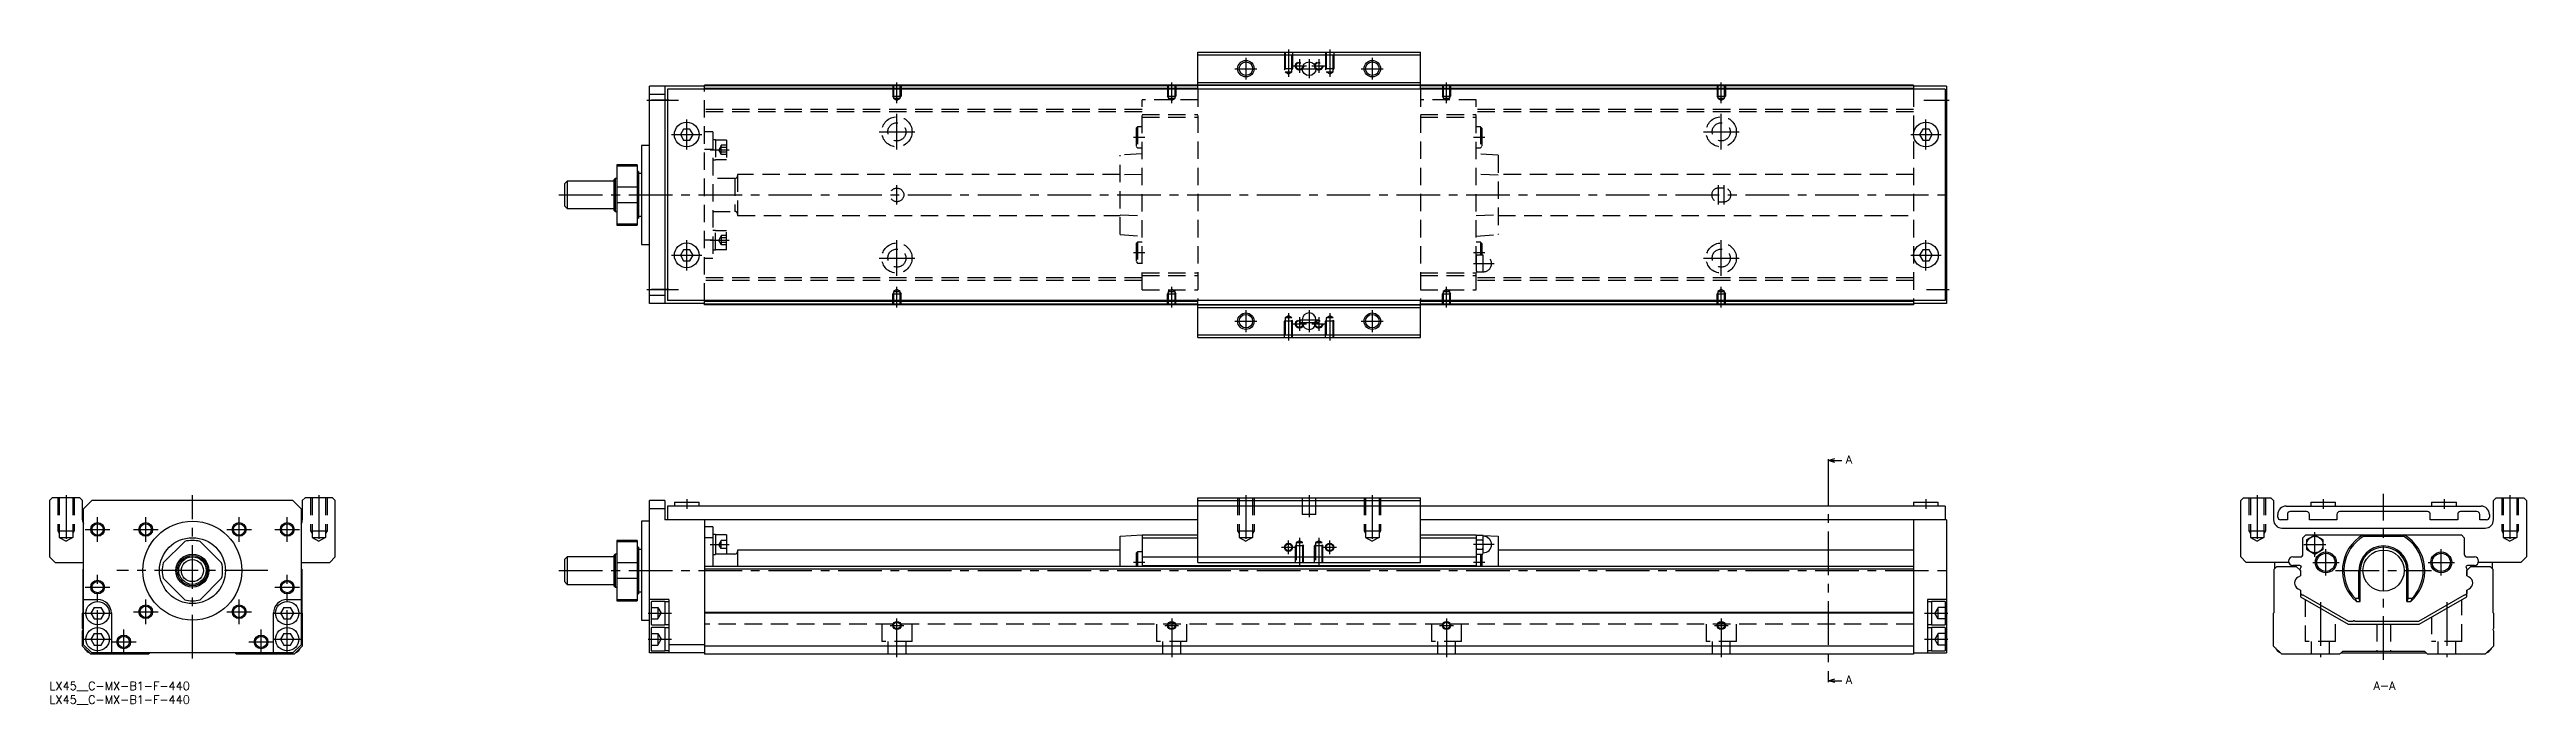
# Model space of a CAD drawing. Extents: x 0 to 901, y -8 to 230.
import ezdxf

# ---------------------------------------------------------------- set-up
doc = ezdxf.new("R2010")
doc.units = 0
doc.header["$LTSCALE"] = 0.5
doc.linetypes.add('CENTER', pattern=[50.8, 31.75, -6.35, 6.35, -6.35])
doc.linetypes.add('DASHED', pattern=[19.05, 12.7, -6.35])
for name, color, linetype in [('MSM_CENTER', 1, 'CENTER'), ('MSM_CONTINUOUS', 7, 'CONTINUOUS'), ('MSM_DASHED', 4, 'DASHED'), ('MSM_NARROW', 5, 'CONTINUOUS'), ('MSM_PART_NUMBER', 7, 'CONTINUOUS')]:
    doc.layers.add(name, color=color, linetype=linetype)
doc.styles.get("Standard").update_dxf_attribs({"font": 'txt.shx', "height": 3, "bigfont": 'bigfont.shx'})

# ---------------------------------------------------------------- blocks, each defined once
blk = doc.blocks.new('*U2')
at = {"layer": 'MSM_PART_NUMBER'}
blk.add_text('LX45__C-MX-B1-F-440', height=3, dxfattribs=at).set_placement((0, -3))
blk = doc.blocks.new('*U3')
at = {"layer": 'MSM_PART_NUMBER'}
blk.add_text('LX45__C-MX-B1-F-440', height=3, dxfattribs=at).set_placement((0, -8))

msp = doc.modelspace()

# ---------------------------------------------------------------- linework, layer by layer
at = {"layer": 'MSM_CENTER'}
for p, q in [((435.4, 227.38), (435.4, 219.38)), ((450.9, 230.38), (450.9, 220.47)), ((454.9, 226.88), (454.9, 221.88)), ((458.4, 226.88), (458.4, 219.88)), ((461.9, 226.88), (461.9, 221.88)), ((465.9, 230.38), (465.9, 220.47)), ((481.4, 227.38), (481.4, 219.38)), ((308.4, 210.87), (308.4, 218.38)), ((408.4, 210.87), (408.4, 218.38)), ((431.4, 223.38), (439.4, 223.38)), ((452.4, 224.38), (457.4, 224.38)), ((454.9, 223.38), (461.9, 223.38)), ((459.4, 224.38), (464.4, 224.38)), ((477.4, 223.38), (485.4, 223.38)), ((508.4, 210.87), (508.4, 218.38)), ((608.4, 210.87), (608.4, 218.38)), ((217.4, 211.88), (228.9, 211.88)), ((682.07, 211.88), (691.4, 211.88)), ((226.4, 199.38), (237.4, 199.38)), ((231.9, 193.88), (231.9, 204.88)), ((301.9, 200.38), (314.9, 200.38)), ((308.4, 193.88), (308.4, 206.88)), ((394.5, 198.38), (398.6, 198.38)), ((518.2, 198.38), (522.3, 198.38)), ((601.9, 200.38), (614.9, 200.38)), ((608.4, 193.88), (608.4, 206.88)), ((677.4, 199.38), (688.4, 199.38)), ((682.9, 193.88), (682.9, 204.88)), ((240.4, 193.83), (247.4, 193.83)), ((308.4, 173.88), (308.4, 180.88)), ((607.4, 173.88), (607.4, 180.88)), ((609.4, 173.88), (609.4, 180.88)), ((185.4, 177.38), (692.4, 177.38)), ((226.4, 155.38), (237.4, 155.38)), ((231.9, 149.88), (231.9, 160.88)), ((240.4, 160.92), (247.4, 160.92)), ((301.9, 154.38), (314.9, 154.38)), ((308.4, 147.88), (308.4, 160.88)), ((394.5, 156.38), (398.6, 156.38)), ((518.2, 156.38), (522.3, 156.38)), ((601.9, 154.38), (614.9, 154.38)), ((608.4, 147.88), (608.4, 160.88)), ((677.4, 155.38), (688.4, 155.38)), ((682.9, 149.88), (682.9, 160.88)), ((518.2, 152.38), (525.8, 152.38)), ((217.4, 142.88), (228.9, 142.88)), ((308.4, 136.38), (308.4, 143.89)), ((408.4, 136.38), (408.4, 143.89)), ((435.4, 135.38), (435.4, 127.38)), ((458.4, 135.38), (458.4, 127.38)), ((481.4, 135.38), (481.4, 127.38)), ((508.4, 136.38), (508.4, 143.89)), ((608.4, 136.38), (608.4, 143.89)), ((683.07, 142.88), (691.4, 142.88)), ((431.4, 131.38), (439.4, 131.38)), ((450.9, 134.29), (450.9, 124.38)), ((452.4, 130.38), (457.4, 130.38)), ((454.9, 132.88), (454.9, 127.88)), ((454.9, 131.88), (461.9, 131.88)), ((454.9, 130.88), (461.9, 130.88)), ((459.4, 130.38), (464.4, 130.38)), ((461.9, 132.88), (461.9, 127.88)), ((465.9, 134.29), (465.9, 124.38)), ((477.4, 131.38), (485.4, 131.38)), ((647.27, 80.12), (647.27, 0.88)), ((6, 68), (6, 50.25)), ((52, 8.5), (52, 68)), ((98, 68), (98, 50.25)), ((231.9, 66.5), (231.9, 63)), ((435.4, 68), (435.4, 50.18)), ((458.4, 68), (458.4, 60)), ((481.4, 68), (481.4, 50.18)), ((682.9, 66.5), (682.9, 63)), ((803.44, 68), (803.44, 50.18)), ((827.44, 66.5), (827.44, 63)), ((849.44, 8), (849.44, 68.5)), ((871.44, 66.5), (871.44, 63)), ((895.44, 68), (895.44, 50.18)), ((13, 55.5), (22, 55.5)), ((17.5, 51), (17.5, 60)), ((30.5, 55.5), (39.5, 55.5)), ((35, 51), (35, 60)), ((64.5, 55.5), (73.5, 55.5)), ((69, 51), (69, 60)), ((82, 55.5), (91, 55.5)), ((86.5, 51), (86.5, 60)), ((824.44, 45.54), (824.44, 54.46)), ((240.4, 50), (247.4, 50)), ((448.4, 49), (453.4, 49)), ((450.9, 46.5), (450.9, 51.5)), ((454.9, 52.41), (454.9, 42.5)), ((461.9, 52.41), (461.9, 42.5)), ((463.4, 49), (468.4, 49)), ((465.9, 46.5), (465.9, 51.5)), ((525.8, 50), (518.2, 50)), ((820.44, 50), (828.44, 50)), ((828.44, 38.7), (828.44, 48.3)), ((870.44, 38.7), (870.44, 48.3)), ((17.5, 10.25), (17.5, 39)), ((79.5, 40.5), (24.5, 40.5)), ((86.5, 10.25), (86.5, 39)), ((185.4, 40.5), (692.4, 40.5)), ((398.6, 43.5), (394.5, 43.5)), ((522.3, 43.5), (518.2, 43.5)), ((823.64, 43.5), (833.24, 43.5)), ((831.94, 40.5), (866.94, 40.5)), ((865.64, 43.5), (875.24, 43.5)), ((13, 34.5), (22, 34.5)), ((35, 21), (35, 30)), ((69, 21), (69, 30)), ((82, 34.5), (91, 34.5)), ((826.44, 28.97), (826.44, 9)), ((872.44, 28.97), (872.44, 9)), ((12.25, 25), (22.75, 25)), ((27, 10), (27, 19)), ((30.5, 25.5), (39.5, 25.5)), ((64.5, 25.5), (73.5, 25.5)), ((77, 10), (77, 19)), ((81.25, 25), (91.75, 25)), ((217.9, 25), (226.4, 25)), ((305.9, 20.5), (310.9, 20.5)), ((308.4, 9), (308.4, 23)), ((405.9, 20.5), (410.9, 20.5)), ((408.4, 23), (408.4, 9)), ((505.9, 20.5), (510.9, 20.5)), ((508.4, 23), (508.4, 9)), ((605.9, 20.5), (610.9, 20.5)), ((608.4, 23), (608.4, 9)), ((682.4, 25), (690.9, 25)), ((12.25, 15.5), (22.75, 15.5)), ((22.5, 14.5), (31.5, 14.5)), ((72.5, 14.5), (81.5, 14.5)), ((81.25, 15.5), (91.75, 15.5)), ((217.9, 15.5), (226.4, 15.5)), ((682.4, 15.5), (690.9, 15.5))]:
    msp.add_line(p, q, dxfattribs=at)
at = {"layer": 'MSM_CONTINUOUS'}
for p, q in [((417.9, 215.88), (417.9, 229.38)), ((417.9, 229.38), (498.9, 229.38)), ((417.9, 228.38), (498.9, 228.38)), ((498.9, 215.88), (498.9, 229.38)), ((238.4, 216.98), (218.4, 216.98)), ((218.4, 137.78), (218.4, 216.98)), ((223.9, 216.98), (223.9, 137.78)), ((678.4, 217.38), (238.4, 217.38)), ((238.4, 215.88), (238.4, 217.38)), ((417.9, 217.18), (238.4, 217.18)), ((417.9, 218.38), (498.9, 218.38)), ((417.9, 217.38), (498.9, 217.38)), ((678.4, 217.18), (498.9, 217.18)), ((678.4, 217.38), (678.4, 215.88)), ((690.4, 216.98), (678.4, 216.98)), ((690.4, 216.98), (690.4, 137.78)), ((223.9, 213.98), (218.4, 213.98)), ((689.9, 215.88), (224.9, 215.88)), ((224.9, 215.88), (224.9, 138.88)), ((417.9, 216.18), (238.4, 216.18)), ((678.4, 216.18), (498.9, 216.18)), ((689.9, 215.88), (689.9, 138.88)), ((230.74, 201.38), (229.59, 199.38)), ((229.59, 199.38), (230.74, 197.38)), ((233.05, 201.38), (230.74, 201.38)), ((234.2, 199.38), (233.05, 201.38)), ((233.05, 197.38), (234.2, 199.38)), ((681.74, 201.38), (680.59, 199.38)), ((680.59, 199.38), (681.74, 197.38)), ((684.05, 201.38), (681.74, 201.38)), ((685.2, 199.38), (684.05, 201.38)), ((684.05, 197.38), (685.2, 199.38)), ((215.4, 195.38), (215.4, 159.38)), ((218.4, 195.38), (215.4, 195.38)), ((230.74, 197.38), (233.05, 197.38)), ((681.74, 197.38), (684.05, 197.38)), ((188.4, 182.38), (187.4, 181.38)), ((187.4, 181.38), (187.4, 173.38)), ((188.4, 182.38), (188.4, 172.38)), ((205.4, 182.38), (188.4, 182.38)), ((205.9, 183.38), (205.4, 182.88)), ((205.4, 182.88), (205.4, 171.88)), ((205.9, 183.38), (205.9, 171.38)), ((206.4, 183.38), (205.9, 183.38)), ((213.9, 188.38), (206.4, 188.38)), ((206.4, 188.38), (206.4, 166.38)), ((206.4, 188.01), (213.9, 188.01)), ((213.9, 188.38), (213.9, 166.38)), ((214.4, 185.88), (213.9, 185.88)), ((214.4, 185.88), (214.4, 168.88)), ((215.4, 185.13), (214.4, 185.13)), ((187.4, 173.38), (188.4, 172.38)), ((188.4, 172.38), (205.4, 172.38)), ((205.4, 171.88), (205.9, 171.38)), ((205.9, 171.38), (206.4, 171.38)), ((213.9, 180.17), (206.4, 180.17)), ((206.4, 174.58), (213.9, 174.58)), ((213.9, 166.74), (206.4, 166.74)), ((206.4, 166.38), (213.9, 166.38)), ((213.9, 168.88), (214.4, 168.88)), ((214.4, 169.63), (215.4, 169.63)), ((215.4, 159.38), (218.4, 159.38)), ((230.74, 157.38), (229.59, 155.38)), ((229.59, 155.38), (230.74, 153.38)), ((233.05, 157.38), (230.74, 157.38)), ((230.74, 153.38), (233.05, 153.38)), ((234.2, 155.38), (233.05, 157.38)), ((233.05, 153.38), (234.2, 155.38)), ((681.74, 157.38), (680.59, 155.38)), ((680.59, 155.38), (681.74, 153.38)), ((684.05, 157.38), (681.74, 157.38)), ((681.74, 153.38), (684.05, 153.38)), ((685.2, 155.38), (684.05, 157.38)), ((684.05, 153.38), (685.2, 155.38)), ((223.9, 140.78), (218.4, 140.78)), ((238.4, 137.78), (218.4, 137.78)), ((689.9, 138.88), (224.9, 138.88)), ((238.4, 137.38), (238.4, 138.88)), ((417.9, 138.58), (238.4, 138.58)), ((417.9, 137.58), (238.4, 137.58)), ((678.4, 137.38), (238.4, 137.38)), ((417.9, 125.38), (417.9, 138.88)), ((417.9, 137.38), (498.9, 137.38)), ((417.9, 136.38), (498.9, 136.38)), ((498.9, 125.38), (498.9, 138.88)), ((678.4, 138.58), (498.9, 138.58)), ((678.4, 137.58), (498.9, 137.58)), ((678.4, 138.88), (678.4, 137.38)), ((690.4, 137.78), (678.4, 137.78)), ((417.9, 126.38), (498.9, 126.38)), ((455.9, 131.88), (455.9, 130.88)), ((460.9, 130.88), (460.9, 131.88)), ((417.9, 125.38), (498.9, 125.38)), ((647.27, 80.62), (649.77, 81.29)), ((647.27, 81.12), (647.27, 80.12)), ((647.27, 80.62), (652.27, 80.62)), ((649.77, 79.95), (647.27, 80.62)), ((1, 67), (0, 66)), ((0, 66), (0, 45.5)), ((11, 67), (1, 67)), ((12, 66), (11, 67)), ((12, 59), (12, 66)), ((15.4, 66), (12.4, 63)), ((88.6, 66), (15.4, 66)), ((91.6, 63), (88.6, 66)), ((93, 67), (92, 66)), ((92, 66), (92, 59)), ((103, 67), (93, 67)), ((104, 66), (103, 67)), ((104, 45.5), (104, 66)), ((223.9, 66), (218.4, 66)), ((218.4, 10.5), (218.4, 66)), ((223.9, 66), (223.9, 59)), ((224.9, 64), (224.9, 59)), ((689.9, 64), (224.9, 64)), ((227.4, 65.5), (227.4, 64)), ((227.4, 65.5), (236.4, 65.5)), ((236.4, 64), (236.4, 65.5)), ((417.9, 67), (498.9, 67)), ((417.9, 43.5), (417.9, 67)), ((417.9, 66), (498.9, 66)), ((498.9, 43.5), (498.9, 67)), ((678.4, 65.5), (678.4, 64)), ((678.4, 65.5), (687.4, 65.5)), ((687.4, 64), (687.4, 65.5)), ((689.9, 64), (689.9, 59)), ((797.44, 66), (798.44, 67)), ((797.44, 45.5), (797.44, 66)), ((798.44, 67), (808.44, 67)), ((808.44, 67), (809.44, 66)), ((809.44, 66), (809.44, 59)), ((813.94, 64), (884.94, 64)), ((822.94, 65.5), (831.94, 65.5)), ((822.94, 65.5), (822.94, 64)), ((831.94, 64), (831.94, 65.5)), ((866.94, 65.5), (875.94, 65.5)), ((866.94, 65.5), (866.94, 64)), ((875.94, 64), (875.94, 65.5)), ((889.44, 66), (890.44, 67)), ((889.44, 59), (889.44, 66)), ((890.44, 67), (900.44, 67)), ((900.44, 67), (901.44, 66)), ((901.44, 66), (901.44, 45.5)), ((12.4, 13.5), (12.4, 63)), ((91.6, 63), (91.6, 13.5)), ((218.4, 58.5), (215.4, 58.5)), ((215.4, 58.5), (215.4, 22.5)), ((223.9, 63), (218.4, 63)), ((417.9, 59), (223.9, 59)), ((238.4, 59), (238.4, 10)), ((241.4, 56.5), (238.4, 56.5)), ((241.4, 56.5), (241.4, 42)), ((690.4, 59), (498.9, 59)), ((678.4, 59), (678.4, 10)), ((690.4, 59), (690.4, 10.5)), ((810.94, 60), (810.94, 61)), ((814.44, 59), (811.94, 59)), ((812.44, 56), (886.44, 56)), ((814.44, 61), (814.44, 59)), ((821.44, 62), (815.44, 62)), ((822.44, 59), (822.44, 61)), ((832.44, 59), (822.44, 59)), ((832.44, 61), (832.44, 59)), ((865.44, 62), (833.44, 62)), ((866.44, 59), (866.44, 61)), ((876.44, 59), (866.44, 59)), ((876.44, 61), (876.44, 59)), ((883.44, 62), (877.44, 62)), ((884.44, 59), (884.44, 61)), ((886.94, 59), (884.44, 59)), ((887.94, 61), (887.94, 60)), ((0, 45.5), (2, 43.5)), ((41.36, 43.3), (49.2, 51.14)), ((54.8, 51.14), (62.64, 43.3)), ((102, 43.5), (104, 45.5)), ((188.4, 45.5), (187.4, 44.5)), ((205.4, 45.5), (188.4, 45.5)), ((188.4, 45.5), (188.4, 35.5)), ((205.9, 46.5), (205.4, 46)), ((205.4, 46), (205.4, 35)), ((206.4, 46.5), (205.9, 46.5)), ((205.9, 46.5), (205.9, 34.5)), ((213.9, 51.5), (206.4, 51.5)), ((206.4, 51.5), (206.4, 29.5)), ((206.4, 51.14), (213.9, 51.14)), ((213.9, 51.5), (213.9, 29.5)), ((214.4, 49), (213.9, 49)), ((214.4, 49), (214.4, 32)), ((215.4, 48.25), (214.4, 48.25)), ((241.4, 52.5), (238.4, 52.5)), ((242.4, 53.65), (241.4, 53.65)), ((241.4, 46.35), (242.4, 46.35)), ((242.4, 53.65), (242.4, 46.35)), ((246.4, 53.5), (242.4, 53.5)), ((249.4, 46.5), (242.4, 46.5)), ((246.4, 53.5), (246.4, 46.5)), ((250.4, 48), (250.4, 42)), ((389.6, 48), (250.4, 48)), ((389.6, 53), (397.6, 53.5)), ((389.6, 42), (389.6, 53)), ((396, 47.3), (395.5, 46.8)), ((395.5, 46.8), (395.5, 42)), ((397.6, 47.3), (396, 47.3)), ((396, 47.3), (396, 42)), ((397.6, 53.5), (417.9, 53.5)), ((397.6, 53.5), (397.6, 42)), ((397.6, 52.5), (417.9, 52.5)), ((397.6, 45.5), (519.2, 45.5)), ((498.9, 53.5), (519.2, 53.5)), ((498.9, 52.5), (519.2, 52.5)), ((519.2, 53.5), (519.77, 53.46)), ((519.2, 53.5), (519.2, 42)), ((519.32, 53.46), (519.2, 53)), ((519.2, 52.41), (519.2, 52.6)), ((519.2, 47), (519.32, 46.54)), ((519.32, 53.46), (521.67, 53.46)), ((519.32, 51.73), (521.67, 51.73)), ((519.32, 48.27), (521.67, 48.27)), ((519.32, 46.54), (521.67, 46.54)), ((520.8, 46.54), (520.8, 42)), ((521.3, 46.54), (521.3, 42)), ((521.8, 53), (521.67, 53.46)), ((521.67, 46.54), (521.8, 47)), ((521.7, 53.34), (527.2, 53)), ((521.8, 47), (521.8, 53)), ((527.2, 53), (527.2, 42)), ((678.4, 48), (527.2, 48)), ((799.44, 43.5), (797.44, 45.5)), ((816.39, 45.5), (819.09, 45.5)), ((820.09, 52.5), (821.09, 53.5)), ((820.09, 46.5), (820.09, 52.5)), ((821.09, 53.5), (877.79, 53.5)), ((824.44, 53.46), (821.44, 51.73)), ((821.44, 51.73), (821.44, 48.27)), ((821.44, 48.27), (824.44, 46.54)), ((827.44, 51.73), (824.44, 53.46)), ((824.44, 46.54), (827.44, 48.27)), ((827.44, 48.27), (827.44, 51.73)), ((841.96, 53.5), (842.21, 53)), ((842.21, 53), (856.67, 53)), ((856.67, 53), (856.93, 53.5)), ((877.79, 53.5), (878.79, 52.5)), ((878.79, 52.5), (878.79, 46.5)), ((879.79, 45.5), (882.49, 45.5)), ((901.44, 45.5), (899.44, 43.5)), ((2, 43.5), (12.4, 43.5)), ((12.2, 41), (12.4, 41.2)), ((12.2, 25.2), (12.2, 41)), ((49.2, 29.86), (41.36, 37.7)), ((62.64, 37.7), (54.8, 29.86)), ((91.6, 43.5), (102, 43.5)), ((91.6, 41.2), (91.8, 41)), ((91.8, 41), (91.8, 25.2)), ((187.4, 44.5), (187.4, 36.5)), ((187.4, 36.5), (188.4, 35.5)), ((213.9, 43.3), (206.4, 43.3)), ((206.4, 37.7), (213.9, 37.7)), ((678.4, 42), (238.4, 42)), ((678.4, 41), (238.4, 41)), ((397.6, 42.4), (519.2, 42.4)), ((417.9, 43.5), (498.9, 43.5)), ((814.91, 43.5), (799.44, 43.5)), ((809.64, 41), (810.64, 42)), ((809.64, 25.2), (809.64, 41)), ((809.84, 41.2), (809.84, 43.5)), ((810.64, 42), (817.69, 42)), ((818.69, 42.4), (816.39, 42.4)), ((817.69, 42), (819.19, 40.5)), ((819.19, 38.61), (818.3, 38.1)), ((819.14, 40.55), (819.14, 41.2)), ((819.19, 40.5), (819.19, 38.61)), ((840.44, 30.44), (840.44, 40.5)), ((840.94, 29.22), (840.94, 40.5)), ((857.94, 29.22), (857.94, 40.5)), ((858.44, 30.44), (858.44, 40.5)), ((879.69, 40.5), (881.19, 42)), ((879.74, 40.55), (879.69, 40.5)), ((879.69, 40.5), (879.69, 38.61)), ((879.69, 38.61), (879.69, 40.5)), ((880.59, 38.1), (879.69, 38.61)), ((879.74, 41.2), (879.74, 40.55)), ((882.49, 42.4), (880.19, 42.4)), ((881.19, 42), (888.24, 42)), ((899.44, 43.5), (883.98, 43.5)), ((888.24, 42), (889.24, 41)), ((889.04, 41.2), (889.04, 43.5)), ((889.24, 41), (889.24, 25.2)), ((12.4, 30), (17.5, 30)), ((16.27, 27.12), (15.05, 25)), ((16.27, 27.12), (18.73, 27.12)), ((19.95, 25), (18.73, 27.12)), ((85.27, 27.12), (84.05, 25)), ((85.27, 27.12), (87.73, 27.12)), ((86.5, 30), (91.6, 30)), ((88.95, 25), (87.73, 27.12)), ((188.4, 35.5), (205.4, 35.5)), ((205.4, 35), (205.9, 34.5)), ((205.9, 34.5), (206.4, 34.5)), ((213.9, 29.86), (206.4, 29.86)), ((206.4, 29.5), (213.9, 29.5)), ((213.9, 32), (214.4, 32)), ((214.4, 32.75), (215.4, 32.75)), ((225.4, 30), (218.4, 30)), ((218.9, 29), (218.9, 21)), ((223.9, 29.25), (219.15, 29.25)), ((223.9, 29.25), (223.9, 20.75)), ((225.4, 29.15), (223.9, 29.15)), ((225.4, 30), (225.4, 10.5)), ((683.4, 30), (683.4, 10.5)), ((690.4, 30), (683.4, 30)), ((684.9, 29.15), (683.4, 29.15)), ((689.9, 29.25), (684.9, 29.25)), ((684.9, 29.25), (684.9, 20.75)), ((689.9, 29.25), (689.9, 20.75)), ((818.3, 33.9), (819.19, 33.39)), ((819.19, 33.39), (819.19, 31)), ((819.19, 31), (836.51, 21)), ((820.14, 31.61), (819.94, 31.61)), ((836.78, 22), (820.14, 31.61)), ((839.08, 30.44), (840.44, 30.44)), ((839.55, 29.22), (840.94, 29.22)), ((840.94, 29.22), (840.44, 30.44)), ((858.44, 30.44), (857.94, 29.22)), ((857.94, 29.22), (859.33, 29.22)), ((858.44, 30.44), (859.8, 30.44)), ((878.74, 31.61), (862.1, 22)), ((862.37, 21), (879.69, 31)), ((878.94, 31.61), (878.74, 31.61)), ((879.69, 33.39), (880.59, 33.9)), ((879.69, 33.39), (879.69, 32.13)), ((879.69, 31), (879.69, 33.39)), ((12, 25), (12.2, 25.2)), ((12, 19.4), (12, 25)), ((12, 13), (12, 18.6)), ((15.05, 25), (16.27, 22.88)), ((16.27, 22.88), (18.73, 22.88)), ((18.73, 22.88), (19.95, 25)), ((22.5, 25), (22.5, 10.5)), ((81.5, 10.5), (81.5, 25)), ((84.05, 25), (85.27, 22.88)), ((85.27, 22.88), (87.73, 22.88)), ((87.73, 22.88), (88.95, 25)), ((91.8, 25.2), (92, 25)), ((92, 25), (92, 13)), ((215.4, 22.5), (218.4, 22.5)), ((218.9, 19.5), (218.9, 11.5)), ((219.15, 20.75), (223.9, 20.75)), ((223.9, 19.75), (219.15, 19.75)), ((223.9, 20.85), (225.4, 20.85)), ((223.9, 19.75), (223.9, 11.25)), ((225.4, 19.65), (223.9, 19.65)), ((678.4, 25.2), (238.4, 25.2)), ((678.4, 25), (238.4, 25)), ((683.4, 20.85), (684.9, 20.85)), ((684.9, 19.65), (683.4, 19.65)), ((684.9, 20.75), (689.9, 20.75)), ((689.9, 19.75), (684.9, 19.75)), ((684.9, 19.75), (684.9, 11.25)), ((689.9, 19.75), (689.9, 11.25)), ((809.44, 25), (809.64, 25.2)), ((809.44, 13), (809.44, 25)), ((836.51, 21), (862.37, 21)), ((838.29, 22), (836.78, 22)), ((862.1, 22), (839.09, 22)), ((889.24, 25.2), (889.44, 25)), ((889.44, 25), (889.44, 19.4)), ((889.44, 18.6), (889.44, 13)), ((15, 10), (12, 13)), ((15.4, 10.5), (12.4, 13.5)), ((36, 10), (15, 10)), ((16.27, 17.62), (15.05, 15.5)), ((15.05, 15.5), (16.27, 13.38)), ((88.6, 10.5), (15.4, 10.5)), ((16.27, 17.62), (18.73, 17.62)), ((16.27, 13.38), (18.73, 13.38)), ((19.95, 15.5), (18.73, 17.62)), ((18.73, 13.38), (19.95, 15.5)), ((36.5, 10.5), (36, 10)), ((68, 10), (67.5, 10.5)), ((89, 10), (68, 10)), ((85.27, 17.62), (84.05, 15.5)), ((84.05, 15.5), (85.27, 13.38)), ((85.27, 17.62), (87.73, 17.62)), ((85.27, 13.38), (87.73, 13.38)), ((88.95, 15.5), (87.73, 17.62)), ((87.73, 13.38), (88.95, 15.5)), ((91.6, 13.5), (88.6, 10.5)), ((92, 13), (89, 10)), ((238.4, 10.5), (218.4, 10.5)), ((219.15, 11.25), (223.9, 11.25)), ((223.9, 11.35), (225.4, 11.35)), ((238.4, 13.5), (225.4, 13.5)), ((678.4, 13), (238.4, 13)), ((678.4, 10), (238.4, 10)), ((678.4, 10.5), (690.4, 10.5)), ((683.4, 11.35), (684.9, 11.35)), ((684.9, 11.25), (689.9, 11.25)), ((812.44, 10), (809.44, 13)), ((833.44, 10), (812.44, 10)), ((834.44, 11), (833.44, 10)), ((833.94, 10.5), (864.94, 10.5)), ((864.44, 11), (834.44, 11)), ((865.44, 10), (864.44, 11)), ((886.44, 10), (865.44, 10)), ((889.44, 13), (886.44, 10)), ((647.27, 0.38), (649.77, 1.05)), ((647.27, 0.88), (647.27, -0.12)), ((647.27, 0.38), (652.27, 0.38)), ((649.77, -0.29), (647.27, 0.38))]:
    msp.add_line(p, q, dxfattribs=at)
for centre, radius in [((435.4, 223.38), 2.46), ((458.4, 223.38), 2.5), ((481.4, 223.38), 2.46), ((231.9, 199.38), 4.5), ((682.9, 199.38), 4.5), ((231.9, 155.38), 4.5), ((682.9, 155.38), 4.5), ((435.4, 131.38), 2.46), ((481.4, 131.38), 2.46), ((17.5, 55.5), 2.07), ((35, 55.5), 2.07), ((52, 40.5), 18), ((69, 55.5), 2.07), ((86.5, 55.5), 2.07), ((52, 40.5), 12), ((52, 40.5), 6), ((52, 40.5), 5.5), ((52, 40.5), 5), ((450.9, 49), 1.23), ((465.9, 49), 1.23), ((824.44, 50), 3), ((828.44, 43.5), 3.8), ((828.44, 43.5), 3.3), ((849.44, 40.5), 7.5), ((870.44, 43.5), 3.8), ((870.44, 43.5), 3.3), ((17.5, 34.5), 2.07), ((52, 40.5), 4), ((86.5, 34.5), 2.07), ((17.5, 25), 4.25), ((35, 25.5), 2.07), ((69, 25.5), 2.07), ((86.5, 25), 4.25), ((17.5, 15.5), 4.25), ((86.5, 15.5), 4.25), ((308.4, 20.5), 1.23), ((408.4, 20.5), 1.23), ((508.4, 20.5), 1.23), ((608.4, 20.5), 1.23), ((27, 14.5), 2.07), ((77, 14.5), 2.07)]:
    msp.add_circle(centre, radius, dxfattribs=at)
for centre, radius, start, end in [((458.4, 131.88), 2.5, 0, 180), ((458.4, 130.88), 2.5, 180, 0), ((813.94, 61), 3, 90, 180), ((884.94, 61), 3, 0, 90), ((15, 59), 3, 180, 209.92525), ((89, 59), 3, 330.07238, 0), ((812.44, 59), 3, 180, 270), ((811.94, 60), 1, 180, 270), ((815.44, 61), 1, 90, 180), ((821.44, 61), 1, 0, 90), ((833.44, 61), 1, 90, 180), ((865.44, 61), 1, 0, 90), ((877.44, 61), 1, 90, 180), ((883.44, 61), 1, 0, 90), ((886.44, 59), 3, 270, 0), ((886.94, 60), 1, 270, 0), ((52, 40.5), 11, 75.27264, 104.72736), ((249.4, 47.5), 1, 270, 0), ((522.23, 52.6), 3.04, 163.45204, 196.54796), ((531.32, 50), 12.12, 171.78679, 188.21321), ((522.27, 47.4), 3.08, 163.65711, 196.34289), ((518.72, 52.6), 3.08, 343.65711, 16.34289), ((509.67, 50), 12.12, 351.78679, 8.21321), ((518.72, 47.4), 3.08, 343.65711, 16.34289), ((521.8, 50), 3, 270, 90), ((816.39, 43.95), 1.55, 90, 270), ((819.09, 46.5), 1, 270, 0), ((849.44, 40.5), 15, 119.92643, 228.76392), ((849.44, 40.5), 14.44, 120.05097, 224.15139), ((849.44, 40.5), 9, 0, 180), ((849.44, 40.5), 8.5, 0, 180), ((849.44, 40.5), 14.44, 315.84861, 59.94903), ((849.44, 40.5), 15, 311.23608, 60.07357), ((879.79, 46.5), 1, 180, 270), ((882.49, 43.95), 1.55, 270, 90), ((52, 40.5), 11, 165.27264, 194.72736), ((52, 40.5), 11, 345.27264, 14.72736), ((819.6, 35.85), 2.6, 120.00003, 176.58933), ((818.69, 41.4), 1, 30.09191, 90), ((819.94, 41.2), 0.8, 118.74892, 180), ((880.19, 41.4), 1, 90, 149.90809), ((878.94, 41.2), 0.8, 0, 61.25108), ((879.29, 35.85), 2.6, 3.41067, 59.99996), ((17.5, 25), 5, 0, 90), ((52, 40.5), 11, 255.27264, 284.72736), ((86.5, 25), 5, 90, 180), ((219.15, 29), 0.25, 90, 180), ((819.6, 36.15), 2.6, 183.41067, 239.99996), ((819.94, 32.41), 0.8, 200.36413, 270), ((851.67, 34.62), 13.26, 198.36858, 204.03004), ((847.15, 34.65), 13.33, 335.98509, 341.61629), ((878.94, 32.41), 0.8, 270, 339.62763), ((879.29, 36.15), 2.6, 300.00004, 356.58933), ((11.7, 19), 0.5, 306.8699, 53.1301), ((219.15, 21), 0.25, 180, 270), ((219.15, 19.5), 0.25, 90, 180), ((838.69, 21.7), 0.5, 36.8699, 143.1301), ((889.74, 19), 0.5, 126.8699, 233.1301), ((15.4, 13.5), 3, 201.81505, 248.18495), ((88.6, 13.5), 3, 291.81368, 338.18632), ((219.15, 11.5), 0.25, 180, 270), ((812.84, 13.5), 3, 201.81368, 248.18632), ((886.04, 13.5), 3, 291.81505, 338.18495)]:
    msp.add_arc(centre, radius, start, end, dxfattribs=at)
at = {"layer": 'MSM_DASHED'}
for p, q in [((449.4, 229.38), (449.4, 223.38)), ((449.67, 229.38), (449.67, 222.18)), ((452.13, 222.18), (452.13, 229.38)), ((452.4, 229.38), (452.4, 223.38)), ((464.4, 229.38), (464.4, 223.38)), ((464.67, 229.38), (464.67, 222.18)), ((467.13, 222.18), (467.13, 229.38)), ((467.4, 229.38), (467.4, 223.38)), ((306.9, 217.38), (306.9, 213.38)), ((307.17, 217.38), (307.17, 212.58)), ((309.63, 212.58), (309.63, 217.38)), ((309.9, 217.38), (309.9, 213.38)), ((406.9, 217.38), (406.9, 213.38)), ((407.17, 217.38), (407.17, 212.58)), ((409.63, 212.58), (409.63, 217.38)), ((409.9, 217.38), (409.9, 213.38)), ((452.4, 223.38), (449.4, 223.38)), ((449.67, 222.91), (449.4, 223.38)), ((449.67, 222.18), (452.13, 222.18)), ((449.67, 222.18), (450.9, 221.47)), ((450.9, 221.47), (452.13, 222.18)), ((452.13, 222.91), (452.4, 223.38)), ((467.4, 223.38), (464.4, 223.38)), ((464.67, 222.91), (464.4, 223.38)), ((464.67, 222.18), (467.13, 222.18)), ((464.67, 222.18), (465.9, 221.47)), ((465.9, 221.47), (467.13, 222.18)), ((467.13, 222.91), (467.4, 223.38)), ((506.9, 217.38), (506.9, 213.38)), ((507.17, 217.38), (507.17, 212.58)), ((509.63, 212.58), (509.63, 217.38)), ((509.9, 217.38), (509.9, 213.38)), ((606.9, 217.38), (606.9, 213.38)), ((607.17, 217.38), (607.17, 212.58)), ((609.63, 212.58), (609.63, 217.38)), ((609.9, 217.38), (609.9, 213.38)), ((225.4, 211.88), (218.4, 211.88)), ((238.4, 138.88), (238.4, 215.88)), ((397.6, 208.52), (238.4, 208.52)), ((397.6, 207.63), (238.4, 207.63)), ((306.9, 213.38), (309.9, 213.38)), ((307.17, 212.91), (306.9, 213.38)), ((307.17, 212.58), (308.4, 211.87)), ((307.17, 212.58), (309.63, 212.58)), ((308.4, 211.87), (309.63, 212.58)), ((309.63, 212.91), (309.9, 213.38)), ((417.9, 211.98), (397.6, 211.98)), ((397.6, 142.78), (397.6, 211.98)), ((406.9, 213.38), (409.9, 213.38)), ((407.17, 212.91), (406.9, 213.38)), ((407.17, 212.58), (409.63, 212.58)), ((407.17, 212.58), (408.4, 211.87)), ((408.4, 211.87), (409.63, 212.58)), ((409.63, 212.91), (409.9, 213.38)), ((417.9, 215.88), (417.9, 138.88)), ((498.9, 215.88), (498.9, 138.88)), ((519.2, 211.98), (498.9, 211.98)), ((506.9, 213.38), (509.9, 213.38)), ((507.17, 212.91), (506.9, 213.38)), ((507.17, 212.58), (509.63, 212.58)), ((507.17, 212.58), (508.4, 211.87)), ((508.4, 211.87), (509.63, 212.58)), ((509.63, 212.91), (509.9, 213.38)), ((519.2, 142.78), (519.2, 211.98)), ((678.4, 208.52), (519.2, 208.52)), ((678.4, 207.63), (519.2, 207.63)), ((606.9, 213.38), (609.9, 213.38)), ((607.17, 212.91), (606.9, 213.38)), ((607.17, 212.58), (609.63, 212.58)), ((607.17, 212.58), (608.4, 211.87)), ((608.4, 211.87), (609.63, 212.58)), ((609.63, 212.91), (609.9, 213.38)), ((678.4, 215.88), (678.4, 138.88)), ((241.4, 200.38), (238.4, 200.38)), ((241.4, 200.38), (241.4, 154.38)), ((396, 202.18), (395.5, 201.68)), ((395.5, 201.68), (395.5, 195.08)), ((396, 202.18), (396, 194.58)), ((397.6, 202.18), (396, 202.18)), ((397.6, 206.73), (417.9, 206.73)), ((397.6, 205.73), (417.9, 205.73)), ((498.9, 206.73), (519.2, 206.73)), ((498.9, 205.73), (519.2, 205.73)), ((520.8, 202.18), (519.2, 202.18)), ((521.3, 201.68), (520.8, 202.18)), ((520.8, 202.18), (520.8, 194.58)), ((521.3, 201.68), (521.3, 195.08)), ((241.4, 193.9), (238.4, 193.9)), ((242.4, 197.48), (241.4, 197.48)), ((241.4, 190.18), (242.4, 190.18)), ((242.4, 197.48), (242.4, 190.18)), ((246.4, 197.33), (242.4, 197.33)), ((242.4, 190.33), (246.4, 190.33)), ((244.4, 195.33), (243.53, 193.83)), ((244.4, 192.33), (243.53, 193.83)), ((244.4, 192.1), (244.4, 195.56)), ((246.4, 195.56), (244.4, 195.56)), ((246.4, 194.7), (244.4, 194.7)), ((246.4, 192.96), (244.4, 192.96)), ((246.4, 192.1), (244.4, 192.1)), ((246.4, 197.33), (246.4, 190.33)), ((397.6, 192.38), (389.6, 191.82)), ((389.6, 162.93), (389.6, 191.82)), ((395.5, 195.08), (396, 194.58)), ((396, 194.58), (397.6, 194.58)), ((519.2, 194.58), (520.8, 194.58)), ((527.2, 191.82), (519.2, 192.38)), ((520.8, 194.58), (521.3, 195.08)), ((527.2, 191.82), (527.2, 162.93)), ((249.4, 183.38), (241.4, 183.38)), ((249.4, 183.38), (249.4, 171.38)), ((250.4, 184.88), (250.4, 169.88)), ((389.6, 184.88), (250.4, 184.88)), ((397.6, 184.86), (389.6, 184.61)), ((527.2, 184.61), (519.2, 184.86)), ((678.4, 184.88), (527.2, 184.88)), ((241.4, 171.38), (249.4, 171.38)), ((609.4, 179.88), (607.4, 179.88)), ((607.4, 174.88), (609.4, 174.88)), ((241.4, 164.57), (242.4, 164.57)), ((242.4, 157.27), (242.4, 164.57)), ((242.4, 164.42), (246.4, 164.42)), ((244.4, 162.42), (243.53, 160.92)), ((244.4, 162.65), (244.4, 159.19)), ((246.4, 162.65), (244.4, 162.65)), ((246.4, 157.42), (246.4, 164.42)), ((250.4, 169.88), (389.6, 169.88)), ((389.6, 170.14), (397.6, 169.89)), ((389.6, 162.93), (397.6, 162.38)), ((519.2, 169.89), (527.2, 170.14)), ((519.2, 162.38), (527.2, 162.93)), ((527.2, 169.88), (678.4, 169.88)), ((241.4, 160.85), (238.4, 160.85)), ((238.4, 154.38), (241.4, 154.38)), ((242.4, 157.27), (241.4, 157.27)), ((246.4, 157.42), (242.4, 157.42)), ((244.4, 159.42), (243.53, 160.92)), ((246.4, 161.79), (244.4, 161.79)), ((246.4, 160.05), (244.4, 160.05)), ((246.4, 159.19), (244.4, 159.19)), ((396, 160.18), (395.5, 159.68)), ((395.5, 159.68), (395.5, 153.08)), ((397.6, 160.18), (396, 160.18)), ((396, 160.18), (396, 152.58)), ((520.8, 160.18), (519.2, 160.18)), ((521.8, 155.38), (519.2, 155.38)), ((521.3, 159.68), (520.8, 160.18)), ((520.8, 160.18), (520.8, 155.38)), ((521.3, 159.68), (521.3, 155.38)), ((521.8, 149.38), (521.8, 155.38)), ((397.6, 147.13), (238.4, 147.13)), ((397.6, 146.23), (238.4, 146.23)), ((395.5, 153.08), (396, 152.58)), ((396, 152.58), (397.6, 152.58)), ((397.6, 149.03), (417.9, 149.03)), ((397.6, 148.03), (417.9, 148.03)), ((498.9, 149.03), (519.2, 149.03)), ((498.9, 148.03), (519.2, 148.03)), ((519.2, 149.38), (521.8, 149.38)), ((678.4, 147.13), (519.2, 147.13)), ((678.4, 146.23), (519.2, 146.23)), ((519.32, 152.38), (521.67, 152.38)), ((225.4, 142.88), (218.4, 142.88)), ((307.17, 141.84), (306.9, 141.38)), ((306.9, 137.38), (306.9, 141.38)), ((306.9, 141.38), (309.9, 141.38)), ((308.4, 142.89), (307.17, 142.18)), ((307.17, 142.18), (307.17, 137.38)), ((307.17, 142.18), (309.63, 142.18)), ((309.63, 142.18), (308.4, 142.89)), ((309.63, 137.38), (309.63, 142.18)), ((309.63, 141.84), (309.9, 141.38)), ((309.9, 137.38), (309.9, 141.38)), ((397.6, 142.78), (417.9, 142.78)), ((407.17, 141.84), (406.9, 141.38)), ((406.9, 141.38), (409.9, 141.38)), ((406.9, 137.38), (406.9, 141.38)), ((408.4, 142.89), (407.17, 142.18)), ((407.17, 142.18), (409.63, 142.18)), ((407.17, 142.18), (407.17, 137.38)), ((409.63, 142.18), (408.4, 142.89)), ((409.63, 137.38), (409.63, 142.18)), ((409.63, 141.84), (409.9, 141.38)), ((409.9, 137.38), (409.9, 141.38)), ((498.9, 142.78), (519.2, 142.78)), ((507.17, 141.84), (506.9, 141.38)), ((506.9, 141.38), (509.9, 141.38)), ((506.9, 137.38), (506.9, 141.38)), ((508.4, 142.89), (507.17, 142.18)), ((507.17, 142.18), (509.63, 142.18)), ((507.17, 142.18), (507.17, 137.38)), ((509.63, 142.18), (508.4, 142.89)), ((509.63, 137.38), (509.63, 142.18)), ((509.63, 141.84), (509.9, 141.38)), ((509.9, 137.38), (509.9, 141.38)), ((607.17, 141.84), (606.9, 141.38)), ((606.9, 141.38), (609.9, 141.38)), ((606.9, 137.38), (606.9, 141.38)), ((608.4, 142.89), (607.17, 142.18)), ((607.17, 142.18), (609.63, 142.18)), ((607.17, 142.18), (607.17, 137.38)), ((609.63, 142.18), (608.4, 142.89)), ((609.63, 137.38), (609.63, 142.18)), ((609.63, 141.84), (609.9, 141.38)), ((609.9, 137.38), (609.9, 141.38)), ((449.67, 131.84), (449.4, 131.38)), ((452.4, 131.38), (449.4, 131.38)), ((449.4, 125.38), (449.4, 131.38)), ((450.9, 133.29), (449.67, 132.58)), ((452.13, 132.58), (449.67, 132.58)), ((449.67, 132.58), (449.67, 125.38)), ((452.13, 132.58), (450.9, 133.29)), ((452.13, 125.38), (452.13, 132.58)), ((452.13, 131.84), (452.4, 131.38)), ((452.4, 125.38), (452.4, 131.38)), ((464.67, 131.84), (464.4, 131.38)), ((467.4, 131.38), (464.4, 131.38)), ((464.4, 125.38), (464.4, 131.38)), ((465.9, 133.29), (464.67, 132.58)), ((467.13, 132.58), (464.67, 132.58)), ((464.67, 132.58), (464.67, 125.38)), ((467.13, 132.58), (465.9, 133.29)), ((467.13, 125.38), (467.13, 132.58)), ((467.13, 131.84), (467.4, 131.38)), ((467.4, 125.38), (467.4, 131.38)), ((3, 67), (3, 55)), ((3.54, 67), (3.54, 52.6)), ((8.46, 67), (8.46, 52.6)), ((9, 67), (9, 55)), ((95, 67), (95, 55)), ((95.54, 67), (95.54, 52.6)), ((100.46, 67), (100.46, 52.6)), ((101, 67), (101, 55)), ((432.4, 67), (432.4, 55)), ((432.94, 67), (432.94, 52.6)), ((437.85, 67), (437.85, 52.6)), ((438.4, 67), (438.4, 55)), ((455.9, 67), (455.9, 61)), ((460.9, 61), (460.9, 67)), ((478.4, 67), (478.4, 55)), ((478.94, 67), (478.94, 52.6)), ((483.85, 67), (483.85, 52.6)), ((484.4, 67), (484.4, 55)), ((800.44, 67), (800.44, 55)), ((800.98, 67), (800.98, 52.6)), ((805.9, 67), (805.9, 52.6)), ((806.44, 67), (806.44, 55)), ((892.44, 67), (892.44, 55)), ((892.98, 67), (892.98, 52.6)), ((897.9, 67), (897.9, 52.6)), ((898.44, 67), (898.44, 55)), ((3, 55), (9, 55)), ((3, 55), (3.54, 54.06)), ((9, 55), (8.46, 54.06)), ((95, 55), (101, 55)), ((95, 55), (95.54, 54.06)), ((101, 55), (100.46, 54.06)), ((432.4, 55), (438.4, 55)), ((432.4, 55), (432.94, 54.06)), ((438.4, 55), (437.85, 54.06)), ((460.9, 61), (455.9, 61)), ((478.4, 55), (484.4, 55)), ((478.4, 55), (478.94, 54.06)), ((484.4, 55), (483.85, 54.06)), ((800.44, 55), (806.44, 55)), ((800.44, 55), (800.98, 54.06)), ((806.44, 55), (805.9, 54.06)), ((892.44, 55), (898.44, 55)), ((892.44, 55), (892.98, 54.06)), ((898.44, 55), (897.9, 54.06)), ((3.54, 52.6), (8.46, 52.6)), ((3.54, 52.6), (6, 51.18)), ((8.46, 52.6), (6, 51.18)), ((95.54, 52.6), (100.46, 52.6)), ((95.54, 52.6), (98, 51.18)), ((100.46, 52.6), (98, 51.18)), ((244.4, 51.5), (243.53, 50)), ((244.4, 48.5), (243.53, 50)), ((244.4, 48.5), (244.4, 51.5)), ((246.4, 51.5), (244.4, 51.5)), ((244.4, 50), (246.4, 50)), ((246.4, 48.5), (244.4, 48.5)), ((432.94, 52.6), (437.85, 52.6)), ((432.94, 52.6), (435.4, 51.18)), ((437.85, 52.6), (435.4, 51.18)), ((453.67, 49.97), (453.4, 49.5)), ((456.4, 49.5), (453.4, 49.5)), ((453.4, 43.5), (453.4, 49.5)), ((454.9, 51.41), (453.67, 50.7)), ((453.67, 50.7), (453.67, 43.5)), ((453.67, 50.7), (456.13, 50.7)), ((456.13, 50.7), (454.9, 51.41)), ((456.13, 43.5), (456.13, 50.7)), ((456.13, 49.97), (456.4, 49.5)), ((456.4, 43.5), (456.4, 49.5)), ((460.67, 49.97), (460.4, 49.5)), ((463.4, 49.5), (460.4, 49.5)), ((460.4, 43.5), (460.4, 49.5)), ((461.9, 51.41), (460.67, 50.7)), ((460.67, 50.7), (460.67, 43.5)), ((460.67, 50.7), (463.13, 50.7)), ((463.13, 50.7), (461.9, 51.41)), ((463.13, 43.5), (463.13, 50.7)), ((463.13, 49.97), (463.4, 49.5)), ((463.4, 43.5), (463.4, 49.5)), ((478.94, 52.6), (483.85, 52.6)), ((478.94, 52.6), (481.4, 51.18)), ((483.85, 52.6), (481.4, 51.18)), ((800.98, 52.6), (805.9, 52.6)), ((800.98, 52.6), (803.44, 51.18)), ((805.9, 52.6), (803.44, 51.18)), ((892.98, 52.6), (897.9, 52.6)), ((892.98, 52.6), (895.44, 51.18)), ((897.9, 52.6), (895.44, 51.18)), ((218.9, 27.12), (221.4, 27.12)), ((221.4, 27.12), (221.4, 22.88)), ((221.4, 27.12), (222.62, 25)), ((687.4, 27.12), (686.17, 25)), ((687.4, 22.88), (687.4, 27.12)), ((689.9, 27.12), (687.4, 27.12)), ((820.94, 29.99), (820.94, 14.7)), ((877.94, 14.7), (877.94, 29.99)), ((218.9, 25), (221.4, 25)), ((218.9, 22.88), (221.4, 22.88)), ((221.4, 22.88), (222.62, 25)), ((678.4, 21), (238.4, 21)), ((302.9, 21), (302.9, 14.7)), ((313.9, 14.7), (313.9, 21)), ((402.9, 21), (402.9, 14.7)), ((413.9, 14.7), (413.9, 21)), ((502.9, 21), (502.9, 14.7)), ((513.9, 14.7), (513.9, 21)), ((602.9, 21), (602.9, 14.7)), ((613.9, 14.7), (613.9, 21)), ((687.4, 22.88), (686.17, 25)), ((687.4, 25), (689.9, 25)), ((689.9, 22.88), (687.4, 22.88)), ((831.94, 14.7), (831.94, 23.64)), ((846.94, 21), (846.94, 11)), ((851.94, 21), (851.94, 11)), ((866.94, 23.64), (866.94, 14.7)), ((218.9, 17.62), (221.4, 17.62)), ((218.9, 15.5), (221.4, 15.5)), ((218.9, 13.38), (221.4, 13.38)), ((221.4, 17.62), (221.4, 13.38)), ((221.4, 17.62), (222.62, 15.5)), ((221.4, 13.38), (222.62, 15.5)), ((313.9, 14.7), (302.9, 14.7)), ((305.1, 14.7), (305.1, 10)), ((311.7, 10), (311.7, 14.7)), ((413.9, 14.7), (402.9, 14.7)), ((405.1, 14.7), (405.1, 10)), ((411.7, 10), (411.7, 14.7)), ((513.9, 14.7), (502.9, 14.7)), ((505.1, 14.7), (505.1, 10)), ((511.7, 10), (511.7, 14.7)), ((613.9, 14.7), (602.9, 14.7)), ((605.1, 14.7), (605.1, 10)), ((611.7, 10), (611.7, 14.7)), ((687.4, 17.62), (686.17, 15.5)), ((687.4, 13.38), (686.17, 15.5)), ((687.4, 13.38), (687.4, 17.62)), ((689.9, 17.62), (687.4, 17.62)), ((687.4, 15.5), (689.9, 15.5)), ((689.9, 13.38), (687.4, 13.38)), ((831.94, 14.7), (820.94, 14.7)), ((823.14, 14.7), (823.14, 10)), ((829.74, 10), (829.74, 14.7)), ((877.94, 14.7), (866.94, 14.7)), ((869.14, 14.7), (869.14, 10)), ((875.74, 10), (875.74, 14.7))]:
    msp.add_line(p, q, dxfattribs=at)
for centre, radius in [((454.9, 224.38), 1.5), ((454.9, 224.38), 1.23), ((461.9, 224.38), 1.5), ((461.9, 224.38), 1.23), ((308.4, 200.38), 5.5), ((308.4, 200.38), 3.3), ((608.4, 200.38), 5.5), ((608.4, 200.38), 3.3), ((308.4, 177.38), 2.5), ((308.4, 154.38), 5.5), ((308.4, 154.38), 3.3), ((608.4, 154.38), 5.5), ((608.4, 154.38), 3.3), ((454.9, 130.38), 1.5), ((454.9, 130.38), 1.23), ((461.9, 130.38), 1.5), ((461.9, 130.38), 1.23)]:
    msp.add_circle(centre, radius, dxfattribs=at)
for centre, radius, start, end in [((249.4, 184.38), 1, 270, 0), ((249.4, 170.38), 1, 0, 90), ((607.4, 177.38), 2.5, 90, 270), ((609.4, 177.38), 2.5, 270, 90), ((528.3, 153.88), 9.11, 170.5216, 189.4784), ((512.69, 153.88), 9.11, 350.5216, 9.4784), ((521.8, 152.38), 3, 270, 90), ((528.3, 150.88), 9.11, 170.5216, 189.4784), ((512.69, 150.88), 9.11, 350.5216, 9.4784)]:
    msp.add_arc(centre, radius, start, end, dxfattribs=at)
at = {"layer": 'MSM_NARROW'}
msp.add_line((464.67, 222.91), (464.4, 223.38), dxfattribs=at)
for centre, radius in [((435.4, 223.38), 3), ((481.4, 223.38), 3), ((435.4, 131.38), 3), ((481.4, 131.38), 3), ((17.5, 55.5), 2.5), ((35, 55.5), 2.5), ((69, 55.5), 2.5), ((86.5, 55.5), 2.5), ((450.9, 49), 1.5), ((465.9, 49), 1.5), ((17.5, 34.5), 2.5), ((86.5, 34.5), 2.5), ((35, 25.5), 2.5), ((69, 25.5), 2.5), ((308.4, 20.5), 1.5), ((408.4, 20.5), 1.5), ((508.4, 20.5), 1.5), ((608.4, 20.5), 1.5), ((27, 14.5), 2.5), ((77, 14.5), 2.5)]:
    msp.add_circle(centre, radius, dxfattribs=at)

# ---------------------------------------------------------------- block references
at = {"layer": 'MSM_CONTINUOUS'}
for name in ['*U2', '*U3']:
    msp.add_blockref(name, (0, 0), dxfattribs=at)

# ---------------------------------------------------------------- texts
at = {"layer": 'MSM_PART_NUMBER'}
for s, p in [('A', (653.69, 79.49)), ('A', (653.69, -0.75)), ('A-A', (845.79, -2.94))]:
    msp.add_text(s, height=3, dxfattribs=at).set_placement(p)

doc.saveas('drawing.dxf')
